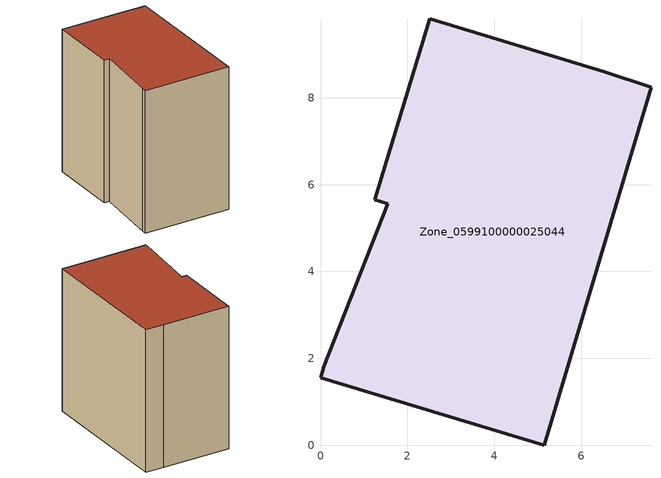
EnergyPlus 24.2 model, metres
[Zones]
Zone_0599100000025044
 floor ground (C_G): 1.55,5.57 1.25,5.66 2.52,9.82 6.53,8.6 7.61,8.24 5.15,0 0,1.56 0.08,1.81 z0
 wall outside (C_F): 7.61,8.24 6.53,8.6 2.52,9.82 1.25,5.66 1.55,5.57 0.08,1.81 0,1.56 5.15,0 7.61,8.24 z0:8.79
 roof outside (C_R): 1.55,5.57 0.08,1.81 0,1.56 5.15,0 7.61,8.24 6.53,8.6 2.52,9.82 1.25,5.66 z8.79
[BUILDING]
Pand.0599100000025044: North Axis=0; Terrain=City; Loads Convergence Tolerance Value=0.04; Temperature Convergence Tolerance Value=0.4; Solar Distribution=FullExterior; Maximum Number of Warmup Days=25; Minimum Number of Warmup Days=1
[Site:Location]
Rotterdam.The.Hague.AP_ZH_NLD Design_Conditions: Latitude=51.96; Longitude=4.45; Time Zone=1; Elevation=-4.5
[SITE:GROUNDTEMPERATURE:BUILDINGSURFACE]
18, 18, 18, 18, 18, 18, 18, 18, 18, 18, 18, 18
[MATERIAL] Thermal Absorptance=0.9; Solar Absorptance=0.7; Visible Absorptance=0.7
Name | Roughness | Thickness | Conductivity | Density | Specific Heat
G.TC.1975-1991 | MediumSmooth | 0.15 | 0.288461 | 540 | 1210
F.TC.1975-1991 | Rough | 0.3 | 0.230769 | 1920 | 840
R.TC.1975-1991 | MediumRough | 0.2 | 0.153846 | 1500 | 1000
[CONSTRUCTION]
C_G: G.TC.1975-1991
C_F: F.TC.1975-1991
C_R: R.TC.1975-1991
[ZONE]
Zone_0599100000025044: Type=1; Multiplier=1; Ceiling Height=Autocalculate; Volume=Autocalculate; Floor Area=autocalculate; Part of Total Floor Area=Yes
[ZONEINFILTRATION:DESIGNFLOWRATE]
Infil_Zone_0599100000025044: Zone or ZoneList or Space or SpaceList=Zone_0599100000025044; Schedule=AlwaysOn; Design Flow Rate Calculation Method=Flow/Area; Flow Rate per Floor Area=0.003; Constant Term Coefficient=1; Temperature Term Coefficient=0; Velocity Term Coefficient=0; Velocity Squared Term Coefficient=0
[HVACTEMPLATE:ZONE:IDEALLOADSAIRSYSTEM]
Zone_0599100000025044: Maximum Heating Supply Air Temperature=50; Minimum Cooling Supply Air Temperature=13; Maximum Heating Supply Air Humidity Ratio=0.0156; Minimum Cooling Supply Air Humidity Ratio=0.0077; Heating Limit=NoLimit; Cooling Limit=NoLimit; Dehumidification Control Type=ConstantSensibleHeatRatio; Cooling Sensible Heat Ratio=0.7; Dehumidification Setpoint=60; Humidification Control Type=None; Humidification Setpoint=30; Outdoor Air Method=None; Outdoor Air Flow Rate per Person=0.00944; Outdoor Air Flow Rate per Zone Floor Area=0; Outdoor Air Flow Rate per Zone=0; Demand Controlled Ventilation Type=None; Outdoor Air Economizer Type=NoEconomizer; Heat Recovery Type=None; Sensible Heat Recovery Effectiveness=0.7; Latent Heat Recovery Effectiveness=0.65
[ZONECONTROL:THERMOSTAT]
ThermostatControl_Zone_0599100000025044: Zone or ZoneList=Zone_0599100000025044; Control Type Schedule=DualSetpointControlType; Control 1=Thermostat_Zone_0599100000025044; Temperature Difference Between Cutout And Setpoint=0
[THERMOSTATSETPOINT:DUALSETPOINT]
Thermostat_Zone_0599100000025044: Heating Setpoint Temperature Schedule=HeatingSetpoint_Zone_0599100000025044; Cooling Setpoint Temperature Schedule=CoolingSetpoint_Zone_0599100000025044
[SCHEDULE:COMPACT]
HeatingSetpoint_Zone_0599100000025044: Through: 12/31, For: AllDays, Until: 24:00, 21
CoolingSetpoint_Zone_0599100000025044: Through: 12/31, For: AllDays, Until: 24:00, 24
DualSetpointControlType: Through: 12/31, For: AllDays, Until: 24:00, 4
AlwaysOn: Through: 12/31, For: AllDays, Until: 24:00, 1
